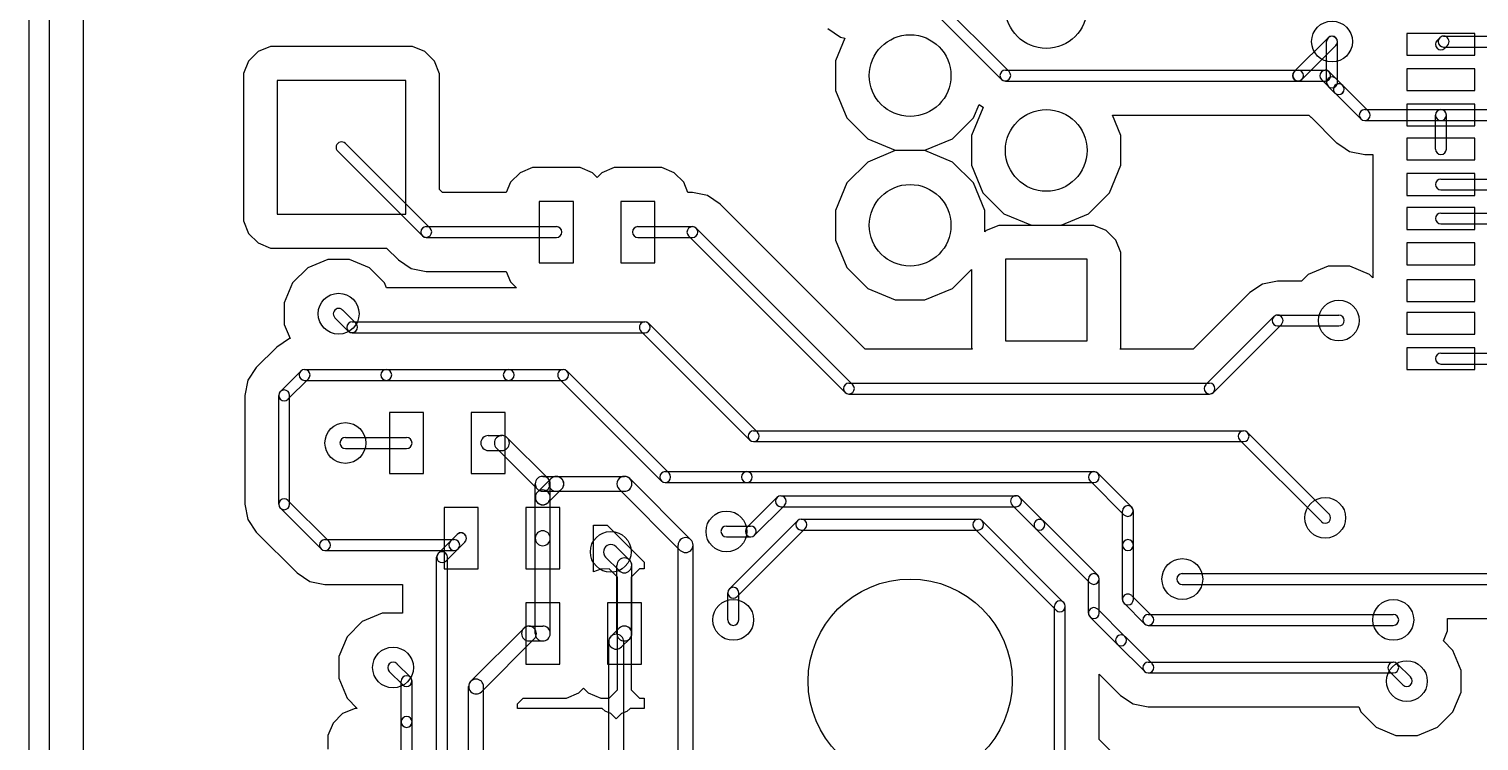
# Model space of a CAD drawing. Extents: x -29274 to 69862, y 24345 to 162744.
# Drawn here: x -8575 to 2080, y 65080 to 70312 of the extents above; entities that cross this region are included whole.
import ezdxf

# ---------------------------------------------------------------- set-up
doc = ezdxf.new("R2010")
doc.units = 0
doc.layers.add('BLACK', color=1, linetype='CONTINUOUS')

msp = doc.modelspace()

# ---------------------------------------------------------------- linework, layer by layer
at = {"layer": 'BLACK'}
for p, q in [((-8575, 26120), (-8575, 77770)), ((-8425, 26120), (-8425, 77770)), ((-8175, 26230), (-8175, 77445)), ((-8175, 26230), (-8175, 77445)), ((-1921, 70548), (-1372, 69999)), ((-1978, 70491), (-1429, 69942)), ((-2705, 70315), (-2611, 70252)), ((-2705, 70315), (-2611, 70252)), ((-2580, 70246), (-2649, 70079)), ((-2580, 70246), (-2649, 70079)), ((-2611, 70252), (-2580, 70246)), ((-2611, 70252), (-2580, 70246)), ((722, 69999), (971, 70248)), ((960, 69920), (960, 70220)), ((1040, 69920), (1040, 70220)), ((2050, 70280), (1550, 70280)), ((1550, 70280), (1550, 70120)), ((1772, 70228), (1792, 70248)), ((1820, 70260), (3250, 70260)), ((2050, 70120), (2050, 70280)), ((-6892, 70146), (-6962, 70076)), ((-6892, 70146), (-6962, 70076)), ((-6800, 70184), (-6892, 70146)), ((-6800, 70184), (-6892, 70146)), ((-5856, 70184), (-6800, 70184)), ((-5856, 70184), (-6800, 70184)), ((-5757, 70184), (-5856, 70184)), ((-5757, 70184), (-5856, 70184)), ((-5666, 70146), (-5757, 70184)), ((-5666, 70146), (-5757, 70184)), ((-5596, 70076), (-5666, 70146)), ((-5596, 70076), (-5666, 70146)), ((779, 69942), (1028, 70191)), ((1550, 70120), (2050, 70120)), ((1820, 70180), (3250, 70180)), ((1828, 70172), (1848, 70192)), ((-6962, 70076), (-7000, 69985)), ((-6962, 70076), (-7000, 69985)), ((-5558, 69984), (-5596, 70076)), ((-5558, 69984), (-5596, 70076)), ((-2649, 70079), (-2649, 69861)), ((-2649, 70079), (-2649, 69861)), ((-1400, 70010), (750, 70010)), ((750, 70010), (950, 70010)), ((2050, 70020), (1550, 70020)), ((1550, 70020), (1550, 69860)), ((2050, 69860), (2050, 70020)), ((-7000, 69985), (-7000, 69886)), ((-7000, 69985), (-7000, 69886)), ((-5807, 69935), (-6751, 69935)), ((-6751, 69935), (-6751, 68951)), ((-5807, 68951), (-5807, 69935)), ((-5558, 69132), (-5558, 69984)), ((-5558, 69132), (-5558, 69984)), ((-1400, 69930), (750, 69930)), ((750, 69930), (950, 69930)), ((922, 69941), (1021, 69842)), ((979, 69998), (1078, 69899)), ((1078, 69899), (1029, 69948)), ((1268, 69709), (1079, 69898)), ((-7000, 69886), (-7000, 68902)), ((-7000, 69886), (-7000, 68902)), ((-2649, 69861), (-2565, 69659)), ((-2649, 69861), (-2565, 69659)), ((1021, 69842), (972, 69891)), ((1211, 69652), (1022, 69841)), ((1550, 69860), (2050, 69860)), ((-1565, 69731), (-1649, 69529)), ((-1565, 69731), (-1649, 69529)), ((-1635, 69659), (-1594, 69758)), ((-1635, 69659), (-1594, 69758)), ((-1594, 69758), (-1561, 69736)), ((-1594, 69758), (-1561, 69736)), ((-1561, 69736), (-1565, 69731)), ((-1561, 69736), (-1565, 69731)), ((1240, 69720), (1800, 69720)), ((2050, 69760), (1550, 69760)), ((1550, 69760), (1550, 69600)), ((1800, 69720), (2510, 69720)), ((2050, 69600), (2050, 69760)), ((-2565, 69659), (-2411, 69505)), ((-2565, 69659), (-2411, 69505)), ((-1789, 69505), (-1635, 69659)), ((-1789, 69505), (-1635, 69659)), ((-551, 69529), (-614, 69680)), ((-614, 69680), (750, 69680)), ((-551, 69529), (-614, 69680)), ((-614, 69680), (750, 69680)), ((750, 69680), (829, 69680)), ((750, 69680), (829, 69680)), ((829, 69680), (830, 69680)), ((829, 69680), (830, 69680)), ((830, 69680), (844, 69665)), ((830, 69680), (844, 69665)), ((844, 69665), (845, 69665)), ((844, 69665), (845, 69665)), ((845, 69665), (846, 69664)), ((845, 69665), (846, 69664)), ((846, 69664), (1034, 69475)), ((846, 69664), (1034, 69475)), ((1240, 69640), (1800, 69640)), ((1550, 69600), (2050, 69600)), ((1760, 69430), (1760, 69680)), ((1800, 69640), (2510, 69640)), ((1840, 69430), (1840, 69680)), ((-5628, 68849), (-6250, 69471)), ((-2411, 69505), (-2209, 69421)), ((-2411, 69505), (-2209, 69421)), ((-1991, 69421), (-1789, 69505)), ((-1991, 69421), (-1789, 69505)), ((-1649, 69529), (-1649, 69311)), ((-1649, 69529), (-1649, 69311)), ((-551, 69311), (-551, 69529)), ((-551, 69311), (-551, 69529)), ((1034, 69475), (1035, 69475)), ((1034, 69475), (1035, 69475)), ((1035, 69475), (1097, 69434)), ((1035, 69475), (1097, 69434)), ((2050, 69510), (1550, 69510)), ((1550, 69510), (1550, 69350)), ((2050, 69350), (2050, 69510)), ((-5684, 68793), (-6306, 69415)), ((-2209, 69419), (-2411, 69335)), ((-2209, 69419), (-2411, 69335)), ((-2209, 69421), (-1991, 69421)), ((-2209, 69421), (-1991, 69421)), ((-1991, 69419), (-2209, 69419)), ((-1991, 69419), (-2209, 69419)), ((-1789, 69335), (-1991, 69419)), ((-1789, 69335), (-1991, 69419)), ((1097, 69434), (1128, 69413)), ((1097, 69434), (1128, 69413)), ((1128, 69413), (1129, 69412)), ((1128, 69413), (1129, 69412)), ((1129, 69412), (1240, 69390)), ((1129, 69412), (1240, 69390)), ((1240, 69390), (1301, 69390)), ((1240, 69390), (1301, 69390)), ((1301, 69390), (1301, 69301)), ((1301, 69390), (1301, 69301)), ((-4874, 69294), (-4966, 69256)), ((-4874, 69294), (-4966, 69256)), ((-4624, 69294), (-4874, 69294)), ((-4624, 69294), (-4874, 69294)), ((-4525, 69294), (-4624, 69294)), ((-4525, 69294), (-4624, 69294)), ((-4434, 69256), (-4525, 69294)), ((-4434, 69256), (-4525, 69294)), ((-4274, 69294), (-4366, 69256)), ((-4274, 69294), (-4366, 69256)), ((-4024, 69294), (-4274, 69294)), ((-4024, 69294), (-4274, 69294)), ((-3925, 69294), (-4024, 69294)), ((-3925, 69294), (-4024, 69294)), ((-3834, 69256), (-3925, 69294)), ((-3834, 69256), (-3925, 69294)), ((-2411, 69335), (-2565, 69181)), ((-2411, 69335), (-2565, 69181)), ((-1635, 69181), (-1789, 69335)), ((-1635, 69181), (-1789, 69335)), ((-1649, 69311), (-1565, 69109)), ((-1649, 69311), (-1565, 69109)), ((-635, 69109), (-551, 69311)), ((-635, 69109), (-551, 69311)), ((1301, 69301), (1301, 69300)), ((1301, 69301), (1301, 69300)), ((1301, 69300), (1301, 69201)), ((1301, 69300), (1301, 69201)), ((1550, 69350), (2050, 69350)), ((-5036, 69186), (-5068, 69110)), ((-5036, 69186), (-5068, 69110)), ((-4966, 69256), (-5036, 69186)), ((-4966, 69256), (-5036, 69186)), ((-4400, 69222), (-4434, 69256)), ((-4400, 69222), (-4434, 69256)), ((-4366, 69256), (-4400, 69222)), ((-4366, 69256), (-4400, 69222)), ((-3764, 69186), (-3834, 69256)), ((-3764, 69186), (-3834, 69256)), ((-3733, 69110), (-3764, 69186)), ((-3733, 69110), (-3764, 69186)), ((-2565, 69181), (-2649, 68979)), ((-2565, 69181), (-2649, 68979)), ((-1551, 68979), (-1635, 69181)), ((-1551, 68979), (-1635, 69181)), ((1301, 69201), (1301, 69050)), ((1301, 69201), (1301, 69050)), ((2050, 69250), (1550, 69250)), ((1550, 69250), (1550, 69090)), ((1800, 69210), (2150, 69210)), ((2050, 69090), (2050, 69250)), ((-5536, 69110), (-5558, 69132)), ((-5536, 69110), (-5558, 69132)), ((-5068, 69110), (-5536, 69110)), ((-5068, 69110), (-5536, 69110)), ((-4825, 69045), (-4825, 68595)), ((-4575, 69045), (-4825, 69045)), ((-4575, 68595), (-4575, 69045)), ((-4225, 69045), (-4225, 68595)), ((-3975, 69045), (-4225, 69045)), ((-3975, 68595), (-3975, 69045)), ((-3700, 69110), (-3733, 69110)), ((-3700, 69110), (-3733, 69110)), ((-3589, 69088), (-3700, 69110)), ((-3589, 69088), (-3700, 69110)), ((-3495, 69025), (-3589, 69088)), ((-3495, 69025), (-3589, 69088)), ((-1565, 69109), (-1411, 68955)), ((-1565, 69109), (-1411, 68955)), ((-789, 68955), (-635, 69109)), ((-789, 68955), (-635, 69109)), ((1301, 69050), (1301, 69041)), ((1301, 69050), (1301, 69041)), ((1550, 69090), (2050, 69090)), ((1800, 69130), (2150, 69130)), ((-6751, 68951), (-5807, 68951)), ((-2430, 67960), (-3495, 69025)), ((-2430, 67960), (-3495, 69025)), ((-2649, 68979), (-2649, 68761)), ((-2649, 68979), (-2649, 68761)), ((-1551, 68821), (-1551, 68979)), ((-1551, 68821), (-1551, 68979)), ((-1411, 68955), (-1209, 68871)), ((-1411, 68955), (-1209, 68871)), ((-991, 68871), (-789, 68955)), ((-991, 68871), (-789, 68955)), ((1301, 69041), (1301, 68951)), ((1301, 69041), (1301, 68951)), ((1301, 68951), (1301, 68791)), ((1301, 68951), (1301, 68791)), ((2050, 69000), (1550, 69000)), ((1550, 69000), (1550, 68840)), ((1800, 68960), (2300, 68960)), ((2050, 68840), (2050, 69000)), ((-7000, 68902), (-6962, 68810)), ((-7000, 68902), (-6962, 68810)), ((-5656, 68860), (-4700, 68860)), ((-4100, 68860), (-3700, 68860)), ((-3672, 68848), (-2522, 67698)), ((-1449, 68869), (-1541, 68831)), ((-1449, 68869), (-1541, 68831)), ((-849, 68869), (-1449, 68869)), ((-849, 68869), (-1449, 68869)), ((-1209, 68871), (-991, 68871)), ((-1209, 68871), (-991, 68871)), ((-750, 68869), (-849, 68869)), ((-750, 68869), (-849, 68869)), ((-659, 68831), (-750, 68869)), ((-659, 68831), (-750, 68869)), ((1550, 68840), (2050, 68840)), ((1800, 68880), (2300, 68880)), ((-6962, 68810), (-6892, 68740)), ((-6962, 68810), (-6892, 68740)), ((-6892, 68740), (-6801, 68702)), ((-6892, 68740), (-6801, 68702)), ((-5656, 68780), (-4700, 68780)), ((-4100, 68780), (-3700, 68780)), ((-3728, 68792), (-2578, 67642)), ((-2649, 68761), (-2565, 68559)), ((-2649, 68761), (-2565, 68559)), ((-1541, 68831), (-1551, 68821)), ((-1541, 68831), (-1551, 68821)), ((-589, 68761), (-659, 68831)), ((-589, 68761), (-659, 68831)), ((-551, 68669), (-589, 68761)), ((-551, 68669), (-589, 68761)), ((1301, 68791), (1301, 68790)), ((1301, 68791), (1301, 68790)), ((1301, 68790), (1301, 68691)), ((1301, 68790), (1301, 68691)), ((2050, 68740), (1550, 68740)), ((1550, 68740), (1550, 68580)), ((2050, 68580), (2050, 68740)), ((-6801, 68702), (-6702, 68702)), ((-6801, 68702), (-6702, 68702)), ((-6702, 68702), (-5948, 68702)), ((-6702, 68702), (-5948, 68702)), ((-6379, 68619), (-6526, 68558)), ((-6379, 68619), (-6526, 68558)), ((-6220, 68619), (-6379, 68619)), ((-6220, 68619), (-6379, 68619)), ((-6074, 68558), (-6220, 68619)), ((-6074, 68558), (-6220, 68619)), ((-5948, 68702), (-5861, 68615)), ((-5948, 68702), (-5861, 68615)), ((-800, 68620), (-1400, 68620)), ((-1400, 68620), (-1400, 68020)), ((-800, 68020), (-800, 68620)), ((-551, 68069), (-551, 68669)), ((-551, 68069), (-551, 68669)), ((1301, 68691), (1301, 68531)), ((1301, 68691), (1301, 68531)), ((-6526, 68558), (-6638, 68446)), ((-6526, 68558), (-6638, 68446)), ((-5962, 68446), (-6074, 68558)), ((-5962, 68446), (-6074, 68558)), ((-5861, 68615), (-5767, 68552)), ((-5861, 68615), (-5767, 68552)), ((-5767, 68552), (-5656, 68530)), ((-5767, 68552), (-5656, 68530)), ((-5656, 68530), (-5068, 68530)), ((-5656, 68530), (-5068, 68530)), ((-5068, 68530), (-5036, 68454)), ((-5068, 68530), (-5036, 68454)), ((-4825, 68595), (-4575, 68595)), ((-4225, 68595), (-3975, 68595)), ((-2565, 68559), (-2411, 68405)), ((-2565, 68559), (-2411, 68405)), ((-1789, 68405), (-1649, 68545)), ((-1789, 68405), (-1649, 68545)), ((-1649, 68545), (-1649, 67971)), ((-1649, 68545), (-1649, 67971)), ((971, 68569), (824, 68508)), ((971, 68569), (824, 68508)), ((1130, 68569), (971, 68569)), ((1130, 68569), (971, 68569)), ((1276, 68508), (1130, 68569)), ((1276, 68508), (1130, 68569)), ((1301, 68531), (1303, 68526)), ((1301, 68531), (1303, 68526)), ((1303, 68526), (1301, 68520)), ((1303, 68526), (1301, 68520)), ((1301, 68520), (1301, 68483)), ((1301, 68520), (1301, 68483)), ((1550, 68580), (2050, 68580)), ((-6638, 68446), (-6699, 68300)), ((-6638, 68446), (-6699, 68300)), ((-5948, 68410), (-5962, 68446)), ((-5948, 68410), (-5962, 68446)), ((-4992, 68410), (-5948, 68410)), ((-4992, 68410), (-5948, 68410)), ((-5036, 68454), (-4992, 68410)), ((-5036, 68454), (-4992, 68410)), ((489, 68438), (395, 68375)), ((489, 68438), (395, 68375)), ((600, 68460), (489, 68438)), ((600, 68460), (489, 68438)), ((776, 68460), (600, 68460)), ((776, 68460), (600, 68460)), ((824, 68508), (776, 68460)), ((824, 68508), (776, 68460)), ((1301, 68483), (1276, 68508)), ((1301, 68483), (1276, 68508)), ((2050, 68470), (1550, 68470)), ((1550, 68470), (1550, 68310)), ((2050, 68310), (2050, 68470)), ((-6699, 68300), (-6699, 68141)), ((-6699, 68300), (-6699, 68141)), ((-2411, 68405), (-2209, 68321)), ((-2411, 68405), (-2209, 68321)), ((-2209, 68321), (-1991, 68321)), ((-2209, 68321), (-1991, 68321)), ((-1991, 68321), (-1789, 68405)), ((-1991, 68321), (-1789, 68405)), ((395, 68375), (-20, 67960)), ((395, 68375), (-20, 67960)), ((1550, 68310), (2050, 68310)), ((-6172, 68149), (-6271, 68248)), ((72, 67699), (571, 68198)), ((600, 68210), (1050, 68210)), ((2050, 68230), (1550, 68230)), ((1550, 68230), (1550, 68070)), ((2050, 68070), (2050, 68230)), ((-6699, 68141), (-6657, 68039)), ((-6699, 68141), (-6657, 68039)), ((-6229, 68092), (-6328, 68191)), ((-6200, 68160), (-4050, 68160)), ((-3279, 67292), (-4078, 68091)), ((-3222, 67349), (-4021, 68148)), ((129, 67642), (628, 68141)), ((600, 68130), (1050, 68130)), ((-6661, 68038), (-6755, 67975)), ((-6661, 68038), (-6755, 67975)), ((-6657, 68039), (-6661, 68038)), ((-6657, 68039), (-6661, 68038)), ((-6200, 68080), (-4050, 68080)), ((-1400, 68020), (-800, 68020)), ((-551, 67970), (-551, 68069)), ((-551, 67970), (-551, 68069)), ((1550, 68070), (2050, 68070)), ((-6755, 67975), (-6905, 67825)), ((-6755, 67975), (-6905, 67825)), ((-1645, 67960), (-2430, 67960)), ((-1645, 67960), (-2430, 67960)), ((-1649, 67971), (-1645, 67960)), ((-1649, 67971), (-1645, 67960)), ((-556, 67960), (-551, 67970)), ((-556, 67960), (-551, 67970)), ((-20, 67960), (-556, 67960)), ((-20, 67960), (-556, 67960)), ((2050, 67970), (1550, 67970)), ((1550, 67970), (1550, 67810)), ((1800, 67930), (2380, 67930)), ((2050, 67810), (2050, 67970)), ((-6905, 67825), (-6968, 67731)), ((-6905, 67825), (-6968, 67731)), ((-6578, 67798), (-6728, 67648)), ((-6550, 67810), (-5950, 67810)), ((-5950, 67810), (-5050, 67810)), ((-5050, 67810), (-4650, 67810)), ((-3872, 67049), (-4621, 67798)), ((1550, 67810), (2050, 67810)), ((1800, 67850), (2380, 67850)), ((-6968, 67731), (-6990, 67620)), ((-6968, 67731), (-6990, 67620)), ((-6522, 67742), (-6672, 67592)), ((-6550, 67730), (-5950, 67730)), ((-5950, 67730), (-5050, 67730)), ((-5050, 67730), (-4650, 67730)), ((-3929, 66992), (-4678, 67741)), ((-2550, 67710), (100, 67710)), ((-6990, 67620), (-6990, 66820)), ((-6990, 67620), (-6990, 66820)), ((-6740, 66820), (-6740, 67620)), ((-6660, 66820), (-6660, 67620)), ((-2550, 67630), (100, 67630)), ((-5675, 67495), (-5925, 67495)), ((-5925, 67495), (-5925, 67045)), ((-5675, 67045), (-5675, 67495)), ((-5075, 67495), (-5325, 67495)), ((-5325, 67495), (-5325, 67045)), ((-5075, 67045), (-5075, 67495)), ((-3250, 67360), (350, 67360)), ((378, 67348), (978, 66748)), ((-6250, 67310), (-5800, 67310)), ((-5200, 67325), (-5100, 67325)), ((-5061, 67309), (-4761, 67009)), ((-3250, 67280), (350, 67280)), ((322, 67292), (922, 66692)), ((-6250, 67230), (-5800, 67230)), ((-5200, 67215), (-5100, 67215)), ((-5139, 67231), (-4839, 66931)), ((-5925, 67045), (-5675, 67045)), ((-5325, 67045), (-5075, 67045)), ((-4800, 67025), (-4700, 67025)), ((-4700, 67025), (-4200, 67025)), ((-3900, 67060), (-3300, 67060)), ((-3300, 67060), (-750, 67060)), ((-721, 67048), (-472, 66799)), ((-4855, 66870), (-4855, 66970)), ((-4838, 66909), (-4739, 67008)), ((-4800, 66915), (-4700, 66915)), ((-4761, 66832), (-4662, 66931)), ((-4745, 66870), (-4745, 66970)), ((-4700, 66915), (-4200, 66915)), ((-3789, 66481), (-4239, 66931)), ((-3711, 66559), (-4161, 67009)), ((-3900, 66980), (-3300, 66980)), ((-3300, 66980), (-750, 66980)), ((-778, 66991), (-529, 66742)), ((-6990, 66820), (-6968, 66709)), ((-6990, 66820), (-6968, 66709)), ((-6672, 66848), (-6372, 66548)), ((-4855, 66570), (-4855, 66870)), ((-4745, 66570), (-4745, 66870)), ((-3079, 66870), (-3300, 66649)), ((-3022, 66813), (-3243, 66592)), ((-3050, 66882), (-1322, 66882)), ((-1179, 66642), (-1350, 66813)), ((-1122, 66699), (-1293, 66870)), ((-6968, 66709), (-6905, 66615)), ((-6968, 66709), (-6905, 66615)), ((-6728, 66792), (-6428, 66492)), ((-5275, 66795), (-5525, 66795)), ((-5525, 66795), (-5525, 66345)), ((-5275, 66345), (-5275, 66795)), ((-4675, 66795), (-4925, 66795)), ((-4925, 66795), (-4925, 66345)), ((-4675, 66345), (-4675, 66795)), ((-3050, 66802), (-1322, 66802)), ((-2900, 66710), (-1600, 66710)), ((-540, 66520), (-540, 66770)), ((-460, 66520), (-460, 66770)), ((-6905, 66615), (-6605, 66315)), ((-6905, 66615), (-6605, 66315)), ((-5568, 66459), (-5429, 66598)), ((-5478, 66549), (-5429, 66598)), ((-4426, 66394), (-4426, 66665)), ((-4426, 66665), (-4327, 66665)), ((-4426, 66394), (-4426, 66665)), ((-4426, 66665), (-4327, 66665)), ((-4327, 66665), (-4055, 66394)), ((-4327, 66665), (-4055, 66394)), ((-3450, 66660), (-3272, 66660)), ((-2929, 66698), (-3428, 66199)), ((-2872, 66641), (-3371, 66142)), ((-2900, 66630), (-1600, 66630)), ((-1628, 66642), (-1028, 66042)), ((-1572, 66698), (-972, 66098)), ((-779, 66242), (-1178, 66641)), ((-722, 66299), (-1121, 66698)), ((-6400, 66560), (-5450, 66560)), ((-5511, 66402), (-5372, 66541)), ((-5421, 66492), (-5372, 66541)), ((-4855, 65870), (-4855, 66570)), ((-4745, 65870), (-4745, 66570)), ((-4162, 66409), (-4261, 66508)), ((-3805, 64820), (-3805, 66520)), ((-3695, 64820), (-3695, 66520)), ((-3450, 66580), (-3272, 66580)), ((-540, 66120), (-540, 66520)), ((-460, 66120), (-460, 66520)), ((-6400, 66480), (-5450, 66480)), ((-5580, 64820), (-5580, 66430)), ((-5500, 64820), (-5500, 66430)), ((-4426, 66323), (-4426, 66394)), ((-4426, 66323), (-4426, 66394)), ((-4239, 66332), (-4338, 66431)), ((-4055, 66394), (-4055, 66345)), ((-4055, 66394), (-4055, 66345)), ((-6605, 66315), (-6511, 66252)), ((-6605, 66315), (-6511, 66252)), ((-5525, 66345), (-5275, 66345)), ((-4925, 66345), (-4675, 66345)), ((-4374, 66344), (-4426, 66323)), ((-4374, 66344), (-4426, 66323)), ((-4312, 66345), (-4374, 66344)), ((-4312, 66345), (-4374, 66344)), ((-4250, 66283), (-4312, 66345)), ((-4250, 66283), (-4312, 66345)), ((-4255, 65870), (-4255, 66370)), ((-4250, 65970), (-4250, 66283)), ((-4250, 65970), (-4250, 66283)), ((-4088, 66345), (-4150, 66283)), ((-4088, 66345), (-4150, 66283)), ((-4150, 66283), (-4150, 65970)), ((-4150, 66283), (-4150, 65970)), ((-4145, 65870), (-4145, 66370)), ((-4055, 66345), (-4088, 66345)), ((-4055, 66345), (-4088, 66345)), ((-100, 66310), (2700, 66310)), ((-6511, 66252), (-6400, 66230)), ((-6511, 66252), (-6400, 66230)), ((-6400, 66230), (-5830, 66230)), ((-6400, 66230), (-5830, 66230)), ((-5830, 66230), (-5830, 66019)), ((-5830, 66230), (-5830, 66019)), ((-3440, 65970), (-3440, 66170)), ((-3360, 65970), (-3360, 66170)), ((-790, 66020), (-790, 66270)), ((-710, 66020), (-710, 66270)), ((-100, 66230), (2700, 66230)), ((-4925, 66095), (-4925, 65645)), ((-4675, 66095), (-4925, 66095)), ((-4675, 65645), (-4675, 66095)), ((-4325, 66095), (-4325, 65645)), ((-4075, 66095), (-4325, 66095)), ((-4075, 65645), (-4075, 66095)), ((-1040, 64970), (-1040, 66070)), ((-960, 64970), (-960, 66070)), ((-378, 65942), (-528, 66092)), ((-322, 65998), (-472, 66148)), ((-6126, 65958), (-6238, 65846)), ((-6126, 65958), (-6238, 65846)), ((-5979, 66019), (-6126, 65958)), ((-5979, 66019), (-6126, 65958)), ((-5830, 66019), (-5979, 66019)), ((-5830, 66019), (-5979, 66019)), ((-4250, 65920), (-4250, 65970)), ((-4250, 65920), (-4250, 65970)), ((-4150, 65970), (-4150, 65920)), ((-4150, 65970), (-4150, 65920)), ((-579, 65792), (-778, 65991)), ((-522, 65849), (-721, 66048)), ((-350, 66010), (1450, 66010)), ((1849, 65890), (1849, 65980)), ((1849, 65980), (2700, 65980)), ((1849, 65890), (1849, 65980)), ((1849, 65980), (2700, 65980)), ((-4939, 65908), (-5328, 65519)), ((-4900, 65925), (-4800, 65925)), ((-4299, 65849), (-4239, 65909)), ((-4250, 65820), (-4250, 65920)), ((-4250, 65820), (-4250, 65920)), ((-4150, 65920), (-4150, 65820)), ((-4150, 65920), (-4150, 65820)), ((-322, 65649), (-521, 65848)), ((-350, 65930), (1450, 65930)), ((1818, 65816), (1849, 65890)), ((1818, 65816), (1849, 65890)), ((-6238, 65846), (-6299, 65700)), ((-6238, 65846), (-6299, 65700)), ((-4862, 65831), (-5251, 65442)), ((-4900, 65815), (-4800, 65815)), ((-4315, 64820), (-4315, 65810)), ((-4250, 65770), (-4250, 65820)), ((-4250, 65770), (-4250, 65820)), ((-4250, 65457), (-4250, 65770)), ((-4250, 65457), (-4250, 65770)), ((-4221, 65771), (-4161, 65831)), ((-4205, 64820), (-4205, 65810)), ((-4150, 65820), (-4150, 65770)), ((-4150, 65820), (-4150, 65770)), ((-4150, 65770), (-4150, 65457)), ((-4150, 65770), (-4150, 65457)), ((-379, 65592), (-578, 65791)), ((1888, 65746), (1818, 65816)), ((1888, 65746), (1818, 65816)), ((1949, 65599), (1888, 65746)), ((1949, 65599), (1888, 65746)), ((-6299, 65700), (-6299, 65541)), ((-6299, 65700), (-6299, 65541)), ((-5871, 65648), (-5772, 65549)), ((-4925, 65645), (-4675, 65645)), ((-4325, 65645), (-4075, 65645)), ((-350, 65660), (1450, 65660)), ((1578, 65549), (1479, 65648)), ((-6299, 65541), (-6238, 65394)), ((-6299, 65541), (-6238, 65394)), ((-5928, 65591), (-5829, 65492)), ((-710, 65090), (-710, 65570)), ((-710, 65570), (-556, 65416)), ((-710, 65090), (-710, 65570)), ((-710, 65570), (-556, 65416)), ((-350, 65580), (1450, 65580)), ((1521, 65492), (1422, 65591)), ((1949, 65440), (1949, 65599)), ((1949, 65440), (1949, 65599)), ((-5840, 65220), (-5840, 65520)), ((-5760, 65220), (-5760, 65520)), ((-5345, 64820), (-5345, 65480)), ((-5235, 64820), (-5235, 65480)), ((-4626, 65396), (-4534, 65434)), ((-4626, 65396), (-4534, 65434)), ((-4534, 65434), (-4500, 65468)), ((-4534, 65434), (-4500, 65468)), ((-4500, 65468), (-4466, 65434)), ((-4500, 65468), (-4466, 65434)), ((-4466, 65434), (-4374, 65396)), ((-4466, 65434), (-4374, 65396)), ((-4312, 65395), (-4250, 65457)), ((-4312, 65395), (-4250, 65457)), ((-4150, 65457), (-4088, 65395)), ((-4150, 65457), (-4088, 65395)), ((1888, 65294), (1949, 65440)), ((1888, 65294), (1949, 65440)), ((-6179, 65319), (-6271, 65281)), ((-6179, 65319), (-6271, 65281)), ((-6238, 65394), (-6163, 65319)), ((-6238, 65394), (-6163, 65319)), ((-6163, 65319), (-6179, 65319)), ((-6163, 65319), (-6179, 65319)), ((-4985, 65354), (-4943, 65396)), ((-4985, 65354), (-4943, 65396)), ((-4985, 65319), (-4985, 65354)), ((-4985, 65319), (-4985, 65354)), ((-4900, 65319), (-4985, 65319)), ((-4900, 65319), (-4985, 65319)), ((-4943, 65396), (-4876, 65396)), ((-4943, 65396), (-4876, 65396)), ((-4899, 65319), (-4900, 65319)), ((-4899, 65319), (-4900, 65319)), ((-4739, 65319), (-4899, 65319)), ((-4739, 65319), (-4899, 65319)), ((-4876, 65396), (-4626, 65396)), ((-4876, 65396), (-4626, 65396)), ((-4649, 65319), (-4739, 65319)), ((-4649, 65319), (-4739, 65319)), ((-4640, 65319), (-4649, 65319)), ((-4640, 65319), (-4649, 65319)), ((-4489, 65319), (-4640, 65319)), ((-4489, 65319), (-4640, 65319)), ((-4390, 65319), (-4489, 65319)), ((-4390, 65319), (-4489, 65319)), ((-4389, 65319), (-4390, 65319)), ((-4389, 65319), (-4390, 65319)), ((-4362, 65320), (-4389, 65319)), ((-4362, 65320), (-4389, 65319)), ((-4374, 65396), (-4312, 65395)), ((-4374, 65396), (-4312, 65395)), ((-4341, 65299), (-4362, 65320)), ((-4341, 65299), (-4362, 65320)), ((-4158, 65320), (-4181, 65298)), ((-4158, 65320), (-4181, 65298)), ((-4131, 65319), (-4158, 65320)), ((-4131, 65319), (-4158, 65320)), ((-4130, 65319), (-4131, 65319)), ((-4130, 65319), (-4131, 65319)), ((-4129, 65319), (-4130, 65319)), ((-4129, 65319), (-4130, 65319)), ((-4055, 65319), (-4129, 65319)), ((-4055, 65319), (-4129, 65319)), ((-4088, 65395), (-4055, 65396)), ((-4088, 65395), (-4055, 65396)), ((-4055, 65396), (-4055, 65319)), ((-4055, 65396), (-4055, 65319)), ((-556, 65416), (-555, 65415)), ((-556, 65416), (-555, 65415)), ((-555, 65415), (-462, 65353)), ((-555, 65415), (-462, 65353)), ((-462, 65353), (-461, 65352)), ((-462, 65353), (-461, 65352)), ((-461, 65352), (-351, 65331)), ((-461, 65352), (-351, 65331)), ((-351, 65331), (-350, 65330)), ((-351, 65331), (-350, 65330)), ((-350, 65330), (1197, 65330)), ((-350, 65330), (1197, 65330)), ((1197, 65330), (1212, 65294)), ((1197, 65330), (1212, 65294)), ((-6341, 65211), (-6379, 65120)), ((-6341, 65211), (-6379, 65120)), ((-6271, 65281), (-6341, 65211)), ((-6271, 65281), (-6341, 65211)), ((-5840, 64820), (-5840, 65220)), ((-5760, 64820), (-5760, 65220)), ((-4299, 65281), (-4341, 65299)), ((-4299, 65281), (-4341, 65299)), ((-4260, 65242), (-4299, 65281)), ((-4260, 65242), (-4299, 65281)), ((-4221, 65281), (-4260, 65242)), ((-4221, 65281), (-4260, 65242)), ((-4181, 65298), (-4221, 65281)), ((-4181, 65298), (-4221, 65281)), ((1212, 65294), (1324, 65182)), ((1212, 65294), (1324, 65182)), ((1776, 65182), (1888, 65294)), ((1776, 65182), (1888, 65294)), ((-6379, 65120), (-6379, 65021)), ((-6379, 65120), (-6379, 65021)), ((1324, 65182), (1470, 65121)), ((1324, 65182), (1470, 65121)), ((1470, 65121), (1629, 65121)), ((1470, 65121), (1629, 65121)), ((1629, 65121), (1776, 65182)), ((1629, 65121), (1776, 65182)), ((-280, 64660), (-710, 65090)), ((-280, 64660), (-710, 65090))]:
    msp.add_line(p, q, dxfattribs=at)
for centre, radius in [((-1100, 70470), 300), ((1000, 70220), 150), ((-2100, 69970), 300), ((-1100, 69420), 300), ((-2100, 68870), 300), ((-6300, 68220), 150), ((1050, 68170), 150), ((-6250, 67270), 150), ((950, 66720), 150), ((-3450, 66620), 150), ((-4300, 66470), 150), ((-100, 66270), 150), ((-2100, 65520), 750), ((-3400, 65970), 150), ((1450, 65970), 150), ((-5900, 65620), 150), ((1550, 65520), 150)]:
    msp.add_circle(centre, radius, dxfattribs=at)
for centre, radius, start, end in [((1000, 70220), 40, 360, 540), ((999, 70219), 40, 315, 495), ((1800, 70200), 40, 135, 315), ((1820, 70220), 40, 90, 270), ((1820, 70220), 40, 315, 495), ((-1400, 69970), 40, 90, 270), ((750, 69970), 40, 90, 270), ((750, 69970), 40, 270, 450), ((951, 69969), 40, 45, 225), ((950, 69970), 40, 270, 450), ((-1401, 69971), 40, 225, 405), ((751, 69971), 40, 135, 315), ((1000, 69920), 40, 405, 585), ((1000, 69920), 40, 180, 360), ((1050, 69870), 40, 405, 585), ((1049, 69871), 40, 225, 405), ((1050, 69870), 40, 225, 405), ((1240, 69680), 40, 90, 270), ((1240, 69680), 40, 225, 405), ((1800, 69680), 40, 90, 270), ((1800, 69680), 40, 360, 540), ((1800, 69680), 40, 270, 450), ((-6278, 69443), 40, 405, 585), ((1800, 69430), 40, 180, 360), ((1800, 69170), 40, 90, 270), ((1800, 68920), 40, 90, 270), ((-5656, 68820), 40, 90, 270), ((-5656, 68821), 40, 225, 405), ((-4700, 68820), 40, 270, 450), ((-4100, 68820), 40, 90, 270), ((-3700, 68820), 40, 45, 225), ((-3700, 68820), 40, 270, 450), ((-6299, 68219), 40, 405, 585), ((600, 68170), 40, 90, 270), ((600, 68170), 40, 315, 495), ((1050, 68170), 40, 270, 450), ((-6200, 68120), 40, 90, 270), ((-6201, 68121), 40, 225, 405), ((-4050, 68120), 40, 405, 585), ((-4050, 68120), 40, 270, 450), ((1800, 67890), 40, 90, 270), ((-6550, 67770), 40, 90, 270), ((-6550, 67770), 40, -45, 135), ((-5950, 67770), 40, 90, 270), ((-5950, 67770), 40, 270, 450), ((-5050, 67770), 40, 90, 270), ((-5050, 67770), 40, 270, 450), ((-4650, 67770), 40, 405, 585), ((-4650, 67770), 40, 270, 450), ((-6700, 67620), 40, 360, 540), ((-2550, 67670), 40, 90, 270), ((-2550, 67670), 40, 225, 405), ((100, 67670), 40, 135, 315), ((100, 67670), 40, 270, 450), ((-6700, 67620), 40, 135, 315), ((-3250, 67320), 40, 90, 270), ((-3250, 67320), 40, 225, 405), ((350, 67320), 40, 45, 225), ((350, 67320), 40, 270, 450), ((-6250, 67270), 40, 90, 270), ((-5800, 67270), 40, 270, 450), ((-5200, 67270), 55, 90, 270), ((-5100, 67270), 55, 45, 225), ((-5100, 67270), 55, 270, 450), ((-4800, 66970), 55, 90, 270), ((-4800, 66970), 55, 360, 540), ((-4700, 66970), 55, 90, 270), ((-4701, 66969), 55, 315, 495), ((-4700, 66970), 55, 270, 450), ((-4200, 66970), 55, 405, 585), ((-4200, 66970), 55, 270, 450), ((-3900, 67020), 40, 90, 270), ((-3900, 67020), 40, 225, 405), ((-3300, 67020), 40, 90, 270), ((-3300, 67020), 40, 270, 450), ((-749, 67019), 40, 45, 225), ((-750, 67020), 40, 270, 450), ((-4800, 66870), 55, 360, 540), ((-4800, 66970), 55, 225, 405), ((-6700, 66820), 40, 45, 225), ((-6700, 66820), 40, 180, 360), ((-4800, 66870), 55, 180, 360), ((-4799, 66871), 55, 135, 315), ((-3050, 66842), 40, 90, 270), ((-3051, 66841), 40, -45, 135), ((-1322, 66842), 40, 405, 585), ((-1322, 66842), 40, 270, 450), ((-500, 66770), 40, 360, 540), ((-2900, 66670), 40, 90, 270), ((-2900, 66670), 40, -45, 135), ((-1600, 66670), 40, 45, 225), ((-1600, 66670), 40, 270, 450), ((-1149, 66669), 40, 405, 585), ((-501, 66771), 40, 225, 405), ((950, 66720), 40, 225, 405), ((-5401, 66569), 40, 315, 495), ((-5400, 66570), 40, 315, 495), ((-4800, 66570), 55, 360, 540), ((-3450, 66620), 40, 90, 270), ((-3271, 66621), 40, 135, 315), ((-3272, 66620), 40, 270, 450), ((-1150, 66670), 40, 225, 405), ((-6400, 66520), 40, 90, 270), ((-6400, 66520), 40, 225, 405), ((-5450, 66520), 40, 135, 315), ((-5450, 66520), 40, 270, 450), ((-4800, 66570), 55, 180, 360), ((-4299, 66469), 55, 405, 585), ((-3750, 66520), 55, 360, 540), ((-3750, 66520), 55, 225, 405), ((-500, 66520), 40, 360, 540), ((-500, 66520), 40, 180, 360), ((-5540, 66430), 40, 360, 540), ((-5539, 66431), 40, 135, 315), ((-4200, 66370), 55, 360, 540), ((-4201, 66371), 55, 225, 405), ((-750, 66270), 40, 360, 540), ((-751, 66271), 40, 225, 405), ((-100, 66270), 40, 90, 270), ((-3400, 66170), 40, 360, 540), ((-3400, 66170), 40, 135, 315), ((-1000, 66070), 40, 360, 540), ((-1000, 66070), 40, 225, 405), ((-500, 66120), 40, 405, 585), ((-500, 66120), 40, 180, 360), ((-3400, 65970), 40, 180, 360), ((-750, 66020), 40, 405, 585), ((-750, 66020), 40, 180, 360), ((-350, 65970), 40, 90, 270), ((-350, 65970), 40, 225, 405), ((1450, 65970), 40, 270, 450), ((-4900, 65870), 55, 90, 270), ((-4901, 65869), 55, -45, 135), ((-4800, 65870), 55, 180, 360), ((-4800, 65870), 55, 270, 450), ((-4260, 65810), 55, 360, 540), ((-4260, 65810), 55, 135, 315), ((-4200, 65870), 55, 180, 360), ((-4200, 65870), 55, 315, 495), ((-550, 65820), 40, 405, 585), ((-550, 65820), 40, 225, 405), ((-5899, 65619), 40, 45, 225), ((-350, 65620), 40, 90, 270), ((-350, 65620), 40, 225, 405), ((1451, 65619), 40, 405, 585), ((1450, 65620), 40, 270, 450), ((-5800, 65520), 40, 360, 540), ((-5801, 65521), 40, 225, 405), ((-5290, 65480), 55, 360, 540), ((1549, 65521), 40, 225, 405), ((-5289, 65481), 55, 135, 315), ((-5800, 65220), 40, 360, 540), ((-5800, 65220), 40, 180, 360)]:
    msp.add_arc(centre, radius, start, end, dxfattribs=at)

doc.saveas('drawing.dxf')
